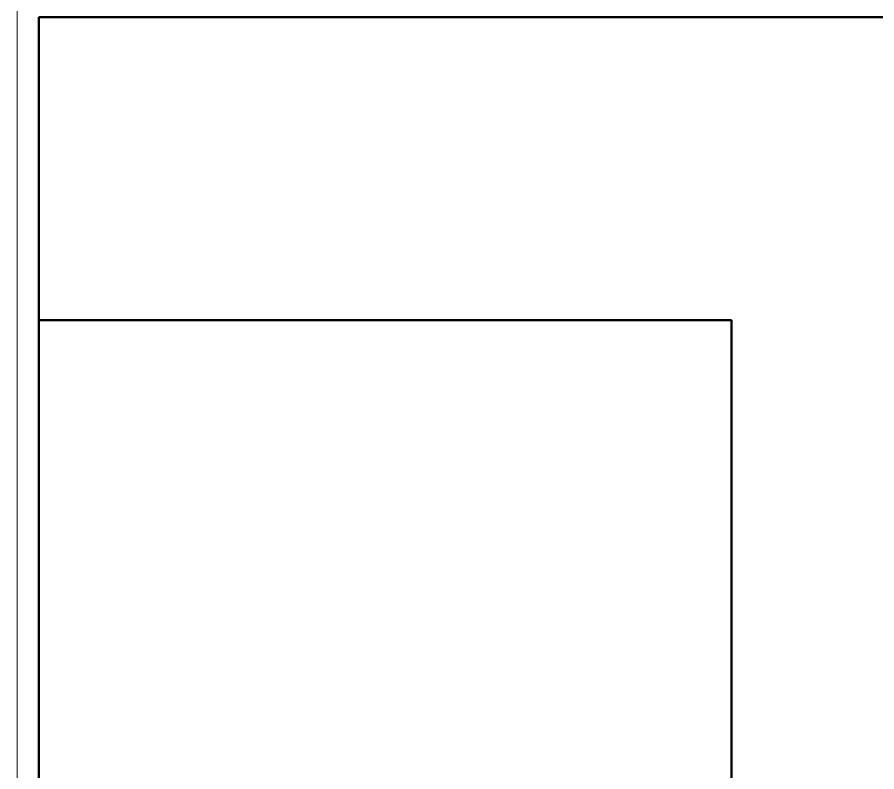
# Model space of a CAD drawing. Header units: inches. Extents: x -4235 to -464, y 9767 to 12347.
# Drawn here: x -3859.005 to -3857.764, y 10736.1 to 10737.189 of the extents above; entities that cross this region are included whole.
import ezdxf

# ---------------------------------------------------------------- set-up
doc = ezdxf.new("R2010")
doc.units = ezdxf.units.IN
doc.header["$MEASUREMENT"] = 0
for name, color, linetype, lineweight in [('A-GENM', 5, 'Continuous', 9), ('A-GENM-4', 5, 'Continuous', 50), ('A-WALL-5', 113, 'Continuous', 9)]:
    doc.layers.add(name, color=color, linetype=linetype, lineweight=lineweight)

# ---------------------------------------------------------------- blocks, each defined once
blk = doc.blocks.new('Basic Wall _ EXT - FIBER CEMENT - LARGE - ___-2162461-BACKGROUND - RCP - 3RD FLOOR')
at = {"layer": 'A-WALL-5'}
for p, q in [((-3859.005, 10743.5636), (-3859.005, 10702.4519)), ((-3859.005, 10743.5636), (-3859.005, 10702.4519)), ((-3858.9737, 10737.1894), (-3858.9737, 10736.7519)), ((-3858.9737, 10736.7519), (-3858.9737, 10709.7519))]:
    blk.add_line(p, q, dxfattribs=at)
blk = doc.blocks.new('V-Series_EWC4_SPVU_RFA_2015 - 2ND AND 3RD FLOOR-2226480-BACKGROUND - RCP - 3RD FLOOR')
at = {"layer": 'A-GENM-4'}
for p, q in [((-3858.9737, 11736.1519), (-3858.9737, 11736.5894)), ((-3858.9737, 11736.5894), (-3829.5362, 11736.5894)), ((-3858.9737, 11735.6519), (-3858.9737, 11736.1519)), ((-3858.9737, 11736.1519), (-3857.9737, 11736.1519)), ((-3857.9737, 11736.1519), (-3858.9737, 11736.1519)), ((-3857.9737, 11736.1519), (-3857.9737, 11735.6519)), ((-3857.9737, 11709.1519), (-3857.9737, 11736.1519)), ((-3858.9737, 11709.6519), (-3858.9737, 11735.6519)), ((-3857.9737, 11735.6519), (-3857.9737, 11709.6519))]:
    blk.add_line(p, q, dxfattribs=at)

msp = doc.modelspace()

# ---------------------------------------------------------------- linework, layer by layer
at = {"layer": 'A-WALL-5'}
msp.add_line((-3858.9737, 10709.3144), (-3858.9737, 10737.1894), dxfattribs=at)

# ---------------------------------------------------------------- block references
at = {"layer": 'A-GENM'}
msp.add_blockref('V-Series_EWC4_SPVU_RFA_2015 - 2ND AND 3RD FLOOR-2226480-BACKGROUND - RCP - 3RD FLOOR', (0, -999.4), dxfattribs=at)
at = {"layer": 'A-WALL-5'}
msp.add_blockref('Basic Wall _ EXT - FIBER CEMENT - LARGE - ___-2162461-BACKGROUND - RCP - 3RD FLOOR', (0, 0), dxfattribs=at)

doc.saveas('drawing.dxf')
